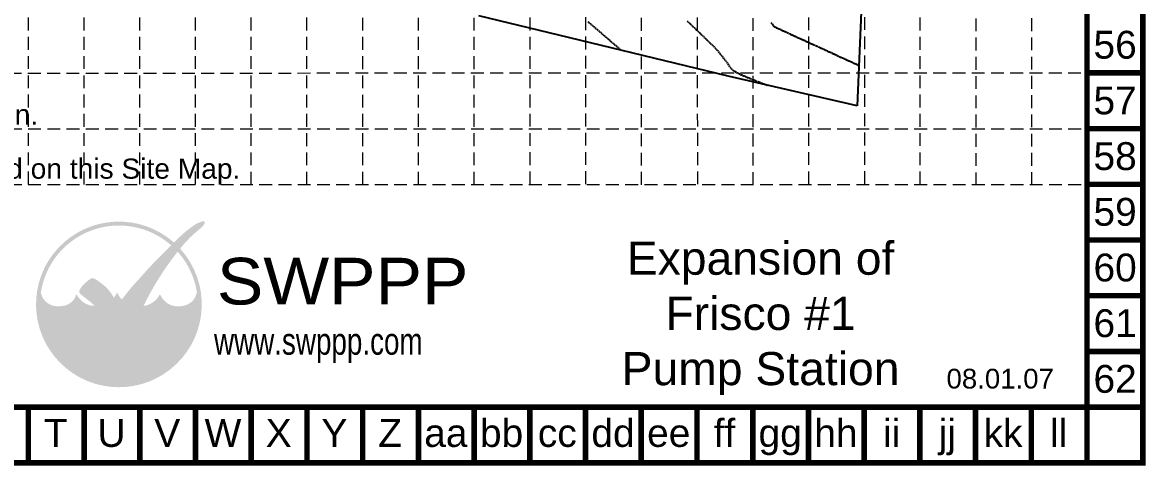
# Model space of a CAD drawing. Header units: inches. Extents: x 2507435 to 2508087, y 7097652 to 7098695.
# Drawn here: x 2507759.4 to 2508087.4, y 7097652.3 to 7097781.8 of the extents above; entities that cross this region are included whole.
import ezdxf
from ezdxf.enums import TextEntityAlignment as Align

# ---------------------------------------------------------------- set-up
doc = ezdxf.new("R2010")
doc.units = ezdxf.units.IN
doc.header["$MEASUREMENT"] = 0
doc.linetypes.add('DASHED7', pattern=[0.5317999999999998, 0.4379999999999999, -0.0938])
doc.linetypes.add('HIDDEN', pattern=[0.375, 0.25, -0.125])
for name, color, linetype in [('BASE', 7, 'Continuous'), ('CONT-MJR', 7, 'DASHED7'), ('CONT-MNR', 8, 'HIDDEN'), ('E-FENCE', 7, 'FENCE_LINE'), ('GRID', 254, 'HIDDEN'), ('LOGO', 7, 'Continuous')]:
    doc.layers.add(name, color=color, linetype=linetype)
doc.styles.add("L200'", font='ARIAL.TTF', dxfattribs={"height": 0.001968503937008})
doc.styles.add('LOGO1', font='ROCKEB.TTF', dxfattribs={"height": 25})
doc.styles.get("Standard").update_dxf_attribs({"font": 'ARIAL.TTF'})
doc.linetypes.add('FENCE_LINE', pattern='A,0.75,-0.2,["x",Standard,S=0.1,R=0,X=-0.1,Y=-0.05],-0.075', length=1.025)

# ---------------------------------------------------------------- blocks, each defined once
blk = doc.blocks.new('new logo')
at = {"layer": 'LOGO'}
h = blk.add_hatch(color=170, dxfattribs=at)
h.paths.add_polyline_path([(67.43436669341696, 44.06495050375229), (66.81727031464757, 44.70167314117548), (66.34759300670575, 45.24871552113716), (65.95874712728695, 45.76277899560289), (65.54078662706208, 46.40050941648764), (65.08612476668773, 47.19492139836989), (64.70113373003574, 47.94422620974046), (64.44141546083708, 48.47074545438991), (64.18003349695849, 49.01998634387367), (63.92098936547465, 49.58261258440202), (63.6682845934565, 50.14928788218049), (63.30552985964837, 50.98953756014684), (62.89859761464729, 52.00243083117616), (62.60400666336646, 52.78175668539184), (62.42417668476132, 53.26591190984448), (62.24678750192613, 53.74665256926652), (62.06786332863993, 54.22911497861305), (61.88342837862567, 54.71843545258378), (61.68950686567321, 55.2197503059967), (61.4827813413195, 55.73694226147975), (61.26256770815707, 56.26887967291231), (61.02884020654878, 56.81317730207501), (60.78157307685962, 57.36744991067597), (60.52074055945874, 57.92931226046053), (60.24631689470964, 58.49637911316206), (59.95827632297982, 59.06626523051099), (59.65659308463501, 59.63658537425088), (59.3416321735842, 60.20484373026582), (59.01532159789453, 60.76810218123236), (58.6799801192025, 61.32331203391432), (58.3379264991172, 61.86742459515189), (57.9914794992541, 62.39739117173454), (57.64295788122798, 62.91016307050261), (57.29468040666574, 63.40269159823174), (56.94896583717944, 63.87192806175513), (56.60723359717987, 64.31598082444403), (56.26730576222268, 64.73758647593519), (55.92610507067366, 65.14063866240346), (55.58055426086842, 65.52903103006852), (55.22757607117396, 65.90665722511926), (54.9126051837896, 66.22792855343505), (53.98474923276208, 66.22392463968349), (52.91935473147748, 66.33375111955394), (52.04874471761245, 66.4993716715878), (51.45011962709592, 66.64023227897499), (50.85193002856155, 66.81070941426977), (50.26481018131447, 67.01079234973318), (49.40992799193167, 67.35157784155643), (48.3329395550372, 67.91026301180835), (47.34101233286085, 68.55542070056424), (46.46296196937502, 69.26102107178544), (45.68643649099863, 70.02079119136823), (45.01202490568178, 70.79153725351765), (44.44008028801755, 71.52497525594475), (43.97886091477088, 72.15986743717161), (43.60347455952439, 72.68781708521738), (43.41620928306976, 72.94944009090233), (43.24774262082501, 73.17938984119965), (43.09743982611418, 73.37507449544043), (42.9646661522558, 73.53390221296259), (42.84878685255018, 73.65328115311956), (42.74916718031105, 73.73061947525261), (42.66479761842852, 73.76431490947962), (42.59316956812121, 73.7567234689944), (42.53139966018414, 73.71119073776094), (42.47660452541622, 73.6310622997409), (42.42590079461446, 73.5196837389), (42.37640509857643, 73.38040063919942), (42.32523406810016, 73.21655858460429), (42.18740513615103, 72.75888563756033), (41.9561405499642, 72.09962313388846), (41.66608672612888, 71.46126635301924), (41.36256217905955, 70.91088931154997), (40.98234426668064, 70.34156167859325), (40.52959921450034, 69.77016933868441), (40.00710580747565, 69.20913366960873), (39.42073781525401, 68.67318155444761), (38.76733691974717, 68.16520233464908), (38.06020221094273, 67.69536139802466), (37.31141319165186, 67.27180832507686), (36.53086855624228, 66.9013660366739), (35.7266652119053, 66.59112174628109), (34.8775898898285, 66.33766254426297), (33.96471368767628, 66.13898742422887), (32.9696955435727, 65.99329355418975), (31.88552928309441, 65.89972003686813), (30.76230547830553, 65.86273758586069), (29.64758253108041, 65.886090426044), (28.59288020978843, 65.97300087012624), (27.62092577485564, 66.12788351642136), (26.70698802858133, 66.3583279528583), (25.82758973239296, 66.67162418715145), (24.95177438938353, 67.07839124410654), (24.07515788133036, 67.58058168412566), (23.20857836784927, 68.17938713089006), (22.36391152967511, 68.8763094930971), (21.7616092695706, 69.46828349712935), (21.36769293559285, 69.89325159939867), (20.98402724501648, 70.35748361600162), (20.60977056628674, 70.87530425656485), (20.24408126783506, 71.46103823074264), (19.88611771809662, 72.12901024816485), (19.53503828550737, 72.8935450184745), (19.19000133850624, 73.76896725131971), (18.85016524552902, 74.76960165632786, -0.5957293136125847), (106.2760018091266, 106.7690969764611), (106.9679614989142, 107.4753717020492), (107.5327926264651, 108.0469837077307), (108.124928434447, 108.6401773555095, 37.93689005444305), (112.2907738164504, 104.5271438098485), (112.0546076328307, 104.2433409431268), (111.5731487816534, 103.6578336487268), (111.0873445282813, 103.0594449152591), (110.6126561216261, 102.4669366033749, -0.1464490997537612), (123.5658980036522, 75.0115671436976), (123.3349923606713, 74.47376829140873), (123.1291051774695, 73.97188437763369), (122.9433322335571, 73.50344305051613), (122.7727693084335, 73.06597195819793), (122.5123845942693, 72.40147500678552), (122.2195395709546, 71.71963953517505), (121.8957323383262, 71.10101739245839), (121.5237119631842, 70.52655194987696), (121.1120833209235, 70.00057737901193), (120.6583746577888, 69.507074021287), (120.15464929184, 69.02581192192497), (119.6161603830326, 68.56842091936846), (119.0420197112352, 68.13515120280962), (118.4369654662469, 67.73157477249347), (117.8062374313091, 67.3634495545318), (117.1494093773818, 67.03227123339276), (116.4671469577158, 66.73978949165434), (115.7601364393429, 66.48761029899576), (115.0306805711897, 66.27747441220784), (114.2757117860822, 66.10669382007117), (113.5036154913782, 65.97449770333924), (112.7173679294679, 65.87885508456277), (111.9171135744071, 65.81808749420216), (111.1145759637656, 65.796209711335), (110.2926843491149, 65.81749151192955), (109.4438866150237, 65.88697564290717), (108.5592379990756, 66.01003968852433), (107.6559564733101, 66.18992765825325), (106.7546399369435, 66.42984721920612), (105.8779007880649, 66.73241414725732), (105.0505526879971, 67.09819889583792), (104.2599800678055, 67.53461090203153), (103.5049819851237, 68.03966156371558), (102.7780132208396, 68.61410760003942), (102.0708276406548, 69.25921263170815), (101.3959926163454, 69.95666617422135), (100.7782775780731, 70.67606369508471), (100.2440906352645, 71.38384965795733), (99.83080780760123, 72.0234222075533), (99.54859959119621, 72.51562396157593), (99.39520320410048, 72.78967265948302), (99.25793088232251, 73.03217780000861), (99.13411420205595, 73.2378632136269), (99.02108473956305, 73.401452730616), (98.91617407108893, 73.51767018131213), (98.8169408747766, 73.58297920914278), (98.72185223633616, 73.60080270994654), (98.62960234337062, 73.57630339266143), (98.53888538348376, 73.51464396622744), (98.44839554427756, 73.42098713958094), (98.35682701335786, 73.30049562166616), (98.26287397832606, 73.15833212141877), (98.1652306267796, 72.9996593477745), (98.06261952859307, 72.82891193461546), (97.79983968486118, 72.39079616507328), (97.42327894307508, 71.80553211346407), (96.9312777515288, 71.14344193540917), (96.40926811780294, 70.54934242615306), (95.93412035989692, 70.06345094723775), (95.40824280853374, 69.58066275045306), (94.83537818133371, 69.11040134850691), (94.20692182474816, 68.64871508821346), (93.51950436091823, 68.19455109088469), (92.75406026929855, 67.73695848420076), (91.90117558088293, 67.27553909696726), (90.95032292370638, 66.85397279983155), (90.07647782476276, 66.57111373836656), (89.39382962908115, 66.38902740274668), (88.62141737041605, 66.22333800502994), (87.78423330278727, 66.08293933246938), (87.59057393187456, 65.60777853226546), (87.3753746857553, 65.06713114382197), (87.13245380379539, 64.44801874827276), (86.86338529637125, 63.75526875819214), (86.57184078500437, 62.998549351198), (86.2614918912019, 62.18752870482037), (85.93601023648502, 61.33187499675265), (85.59906744238714, 60.44125640467875), (85.25433513039641, 59.52534110599261), (84.90548492201673, 58.59379727841343), (84.55606134417532, 57.65609807038112), (84.2091005451449, 56.72093651322773), (83.8675115786195, 55.79681060898379), (83.53420349828001, 54.89221835999744), (83.21208535781577, 54.01565776830104), (82.90406621090123, 53.17562683606582), (82.61305511121752, 52.38062356543943), (82.34196111244462, 51.63914595857064), (82.09252175293122, 50.95739864046536), (81.86178850970825, 50.33241272759741), (81.64564134445098, 49.7589259592617), (81.32963430755916, 48.94886293952462), (80.9412426263749, 48.06105599693488), (80.54037206296083, 47.28885896313069), (80.09592498895096, 46.5810959206682), (79.62133804389664, 45.93962171778718), (79.12756072025407, 45.35785767002606), (78.60977001874537, 44.81173218146557), (78.0957882302973, 44.31956637071904), (77.57382638054932, 43.87398496828868), (77.0357597050702, 43.47334619232417), (76.48194786247095, 43.12228223224973), (75.90124655604237, 42.81417741467305), (75.3106815282133, 42.55154280236312), (74.58366328760222, 42.28216008004922), (73.73908163168099, 42.05437331524517), (72.97053126229346, 41.93723094778763), (72.24918366707865, 41.93159571371704), (71.55494511044384, 42.03646270485237), (70.87218960120978, 42.22203190639307), (70.06471900157179, 42.49513914490707), (69.36462657246483, 42.76622440454949), (68.67384260157215, 43.10731365066789), (68.0442108860004, 43.53242614326422)])
h.paths.add_polyline_path([(71.75783472236084, 72.04206697911447), (70.70049310291822, 73.89511549806943), (70.06608235929053, 75.22801285548928), (69.69194860993228, 74.28523172807402), (68.66713680480507, 72.59473187652603), (67.850266856793, 71.67209925217195), (67.9474074481147, 71.51096224118541), (68.11238292841989, 71.23827576818113), (68.26649697462508, 70.98747899707817), (68.41109201880249, 70.75924264153785), (68.54751049296983, 70.55423741532064), (68.67704397847876, 70.37266656501609), (68.80078065388147, 70.21286346861639), (68.91975784705497, 70.0726940369892), (69.03501288585986, 69.9500241809921), (69.14758309817643, 69.84271981147543), (69.25850581186532, 69.74864683931028), (69.36881835478712, 69.66567117535025), (69.47955805482488, 69.59165873044944), (69.59156901126656, 69.52478028442061), (69.70492240915104, 69.46442609284867), (69.81949620490661, 69.41029128028048), (69.93516835500478, 69.3620709712504), (70.05181681589484, 69.31946029029396), (70.16931954403539, 69.28215436195741), (70.28755449587226, 69.24984831077748), (70.40639962786437, 69.22223726128878), (70.52567187938283, 69.19908747527042), (70.64494412151444, 69.1804497634353), (70.7637282082433, 69.1664460737374), (70.88153599358074, 69.15719835412455), (70.99787933152011, 69.1528285525495), (71.11227007604515, 69.1534586169627), (71.22422008117414, 69.15921049531464), (71.33324120090253, 69.17020613555701), (71.43903851308852, 69.1865471609807), (71.54208999110216, 69.20825389624633), (71.64306683217809, 69.23532634135617), (71.74264023352437, 69.26776449630322), (71.84148139238494, 69.30556836109159), (71.94026150598057, 69.3487379357217), (72.03965177154956, 69.39727322018929), (72.14032338632887, 69.45117421450433), (72.24280517434593, 69.51049173123334), (72.34705646696818, 69.57547983326789), (72.45289422233806, 69.64644339605266), (72.56013539865181, 69.72368729507588), (72.66859695405896, 69.80751640578043), (72.77809584672511, 69.89823560363229), (72.8884490348193, 69.99614976408779), (72.99947347651346, 70.10156376261341), (73.11119969287023, 70.21491458401296), (73.22451245653164, 70.33716765050342), (73.2995113275544, 70.42267640194606), (72.52237915315533, 71.08303327204095)], flags=17)
blk.add_hatch(color=240, dxfattribs=at).paths.add_polyline_path([(117.7275464865586, 117.3027082276994), (118.856122858432, 118.1622653920398), (119.8175370652333, 118.8788077423613), (120.630613527794, 119.4688287864882), (121.3141766669458, 119.9488220322447), (121.887050903521, 120.3352809874572), (122.3680606583507, 120.6446991599494), (122.7760303522674, 120.893570057547), (123.1297844061022, 121.0983871880733), (123.4457268136922, 121.2734591501921), (123.7305798608924, 121.4243549059119), (123.9886454065629, 121.5544585080798), (124.2242253095635, 121.6671540095417), (124.4416214287543, 121.7658254631443), (124.645135622995, 121.8538569217338), (124.8390697511454, 121.9346324381575), (125.0277256720659, 122.0115360652617), (125.2145255528055, 122.0872760623933), (125.3993727931717, 122.1618575149053), (125.5812911011602, 122.234609714651), (125.7593041847688, 122.3048619534844), (125.9324357519937, 122.3719435232587), (126.0997095108316, 122.4351837158276), (126.2601491692787, 122.4939118230444), (126.4127784353319, 122.5474571367632), (126.5569261086302, 122.5953115451744), (126.6931413553826, 122.6376173218184), (126.8222784334409, 122.6746793365725), (126.9451916006569, 122.7068024593136), (127.0627351148819, 122.7342915599192), (127.175763233967, 122.7574515082672), (127.2851302157646, 122.7765871742343), (127.3916903181256, 122.7920034276974), (127.4960944023863, 122.8039746515471), (127.5981797438179, 122.8126532807217), (127.6975802211762, 122.8181612631721), (127.7939297132164, 122.820620546849), (127.8868620986945, 122.820153079704), (127.9760112563667, 122.8168808096874), (128.061011064988, 122.81092568475), (128.1414954033139, 122.8024096528434), (128.2171693413858, 122.7914241749303), (128.2880227143891, 122.777938764023), (128.354116548793, 122.7618924461462), (128.4155118710688, 122.7432242473247), (128.4722697076865, 122.7218731935825), (128.5244510851164, 122.697778310944), (128.5721170298294, 122.6708786254345), (128.6153285682951, 122.6411131630782), (128.6541670660097, 122.6083904619811), (128.6887952445701, 122.5724971085757), (128.7193961645978, 122.5331892013773), (128.7461528867161, 122.4902228388999), (128.7692484715464, 122.4433541196574), (128.7888659797108, 122.3923391421651), (128.805188471832, 122.3369340049375), (128.8183990085321, 122.2768948064879), (128.8285992911996, 122.2121300830623), (128.8355655842944, 122.1431581218276), (128.8389927930423, 122.0706496476807), (128.8385758226686, 121.9952753855199), (128.8340095784005, 121.9177060602423), (128.8249889654632, 121.8386123967453), (128.8112088890823, 121.7586651199266), (128.7923642544849, 121.6785349546833), (128.7681601348433, 121.5985775899846), (128.7383422751181, 121.5178885710824), (128.7026665882169, 121.4352484073006), (128.6608889870466, 121.3494376079612), (128.6127653845153, 121.259236682389), (128.5580516935308, 121.1634261399059), (128.4965038269989, 121.0607864898364), (128.427877697829, 120.9500982415031), (128.3518885424427, 120.830456938297), (128.2680888913232, 120.702218259881), (128.1759905984682, 120.5660529199849), (128.0751055178774, 120.4226316323384), (127.9649455035485, 120.2726251106725), (127.8450224094795, 120.1167040687168), (127.7148480896686, 119.9555392202012), (127.5739343981146, 119.7898012788562), (127.4208880677433, 119.6191548878166), (127.2506953471919, 119.439240407837), (127.0574373640243, 119.2446921290758), (126.8351952458058, 119.0301443416919), (126.5780501201003, 118.7902313358452), (126.2800831144727, 118.519587401694), (125.9353753564876, 118.212846829398), (125.5380079737093, 117.8646439091154), (125.0847538047787, 117.4716996396829), (124.5831525326367, 117.0390818546446), (124.0434355513021, 116.573945096223), (123.4758342547917, 116.0834439066393), (122.8905800371231, 115.5747328281157), (122.297904292315, 115.0549664028733), (121.7080384143838, 114.5312991731342), (121.1312137973477, 114.0108856811202), (120.5753530254802, 113.4991629051244), (120.0391434440805, 112.9946975677256), (119.5189635887019, 112.4943388275747), (119.0111919948999, 111.9949358433221), (118.512207198229, 111.4933377736176), (118.0183877342437, 110.9863937771123), (117.5261121384985, 110.4709530124555), (117.0317589465482, 109.943864638299), (116.5325917186848, 109.4028925532109), (116.0294141141492, 108.8494596154325), (115.5239148169219, 108.2859034231245), (115.0177825109816, 107.7145615744462), (114.512705880307, 107.1377716675582), (114.0103736088782, 106.55787130062), (113.5124743806737, 105.9771980717919), (113.0206968796724, 105.398089579233), (112.535773019558, 104.8215613895478), (112.0546076328235, 104.2433409431114), (111.5731487816682, 103.6578336487437), (111.087344528289, 103.0594449152644), (110.5931429348845, 102.4425801514926), (110.0864920636517, 101.8016447662478), (109.5633399767888, 101.1310441683494), (109.0196347364944, 100.4251837666165), (108.4528520536541, 99.68055490148154), (107.8665782339146, 98.90199263982694), (107.2659272316107, 98.09641798014735), (106.6560130010771, 97.27075192093707), (106.041949496648, 96.43191546069195), (105.4288506726588, 95.58682959790625), (104.8218304834441, 94.74241533107462), (104.2260028833388, 93.90559365869251), (103.6450933100737, 93.08135395497999), (103.0772731349623, 92.2669590970622), (102.5193252127148, 91.4577403377894), (101.9680323980407, 90.64902893001238), (101.4201775456498, 89.83615612658176), (100.8725435102519, 89.01445318034769), (100.3219131465568, 88.1792513441606), (99.76506930927373, 87.32588187087154), (99.20011762252645, 86.45164430202357), (98.63045478808955, 85.56171133392846), (98.06080027715238, 84.66322395159091), (97.49587356090352, 83.76332314001539), (96.9403941105311, 82.86914988420631), (96.39908139722446, 81.98784516916822), (95.87665489217237, 81.12654997990532), (95.37783406656231, 80.29240530142249), (94.9057816356984, 79.49028695228677), (94.4574332913395, 78.71601008531499), (94.02816796935967, 77.96312468688703), (93.61336460563268, 77.22518074338282), (93.20840213603184, 76.49572824118198), (92.80865949643062, 75.76831716666429), (92.40951562270382, 75.03649750620951), (92.00634945072402, 74.2938192461974), (91.59635460365935, 73.53676183657637), (91.18398345385448, 72.77352258156918), (90.77550306094767, 72.01522824896841), (90.3771804845778, 71.27300560656496), (89.99528278438304, 70.55798142215119), (89.63607702000206, 69.88128246351818), (89.30583025107393, 69.25403549845802), (89.01080953723573, 68.68736729476308), (88.75475175398564, 68.18732075681453), (88.53127304025173, 67.73960333535908), (88.33145935082166, 67.32483861773281), (88.14639664048096, 66.92365019127243), (87.96717086401762, 66.5166616433145), (87.78486797621825, 66.08449656119501), (87.59057393187051, 65.6077785322511), (87.37537468576011, 65.06713114381894), (87.13245380379628, 64.44801874828043), (86.86338529637261, 63.75526875819987), (86.57184078500377, 62.99854935118558), (86.26149189120565, 62.18752870484765), (85.93601023649326, 61.33187499679474), (85.59906744238144, 60.44125640463685), (85.25433513038591, 59.52534110598192), (84.90548492202183, 58.59379727843982), (84.55606134416526, 57.65609807037642), (84.20910054513502, 56.72093651318284), (83.86751157861364, 55.79681060900746), (83.53420349828001, 54.89221835999744), (83.21208535781577, 54.01565776830104), (82.90406621090123, 53.17562683606582), (82.61305511121752, 52.38062356543943), (82.34196111244462, 51.63914595857064), (82.09252175293197, 50.95739864046838), (81.8617885097039, 50.33241272759137), (81.64564134445249, 49.75892595926027), (81.4399602188698, 49.23167607479544), (81.24062509464824, 48.74540081351763), (81.04351593348017, 48.29483791474697), (80.8445126970584, 47.87472511780437), (80.63949534707427, 47.47980016200992), (80.42522130584528, 47.10548628511476), (80.20195783818424, 46.74994871858988), (79.97084966952849, 46.4120381923376), (79.73304152531583, 46.09060543625885), (79.48967813098315, 45.78450118025556), (79.24190421196806, 45.49257615422941), (78.99086449370807, 45.21368108808169), (78.73770370164038, 44.94666671171449), (78.48326390585913, 44.69059562563495), (78.22717655508339, 44.44537791277162), (77.96877044269002, 44.21113552665973), (77.70737436205489, 43.98799042083338), (77.44231710655389, 43.77606454882772), (77.17292746956284, 43.57547986417708), (76.89853424445882, 43.38635832041636), (76.61846622461766, 43.20882187107959), (76.33244882693435, 43.04296198178361), (76.04179396238203, 42.88874816647122), (75.7482101654521, 42.74611945116668), (75.45340597063831, 42.61501486189507), (75.15908991243117, 42.49537342468051), (74.86697052532335, 42.38713416554729), (74.57875634380659, 42.29023611052064), (74.29615590237415, 42.20461828562453), (74.02049128307635, 42.13027052852988), (73.75153875820025, 42.06738592349241), (73.48868814759331, 42.01620836641374), (73.23132927110103, 41.97698175319603), (72.97885194857076, 41.94994997974109), (72.73064599984875, 41.93535694195066), (72.48610124478127, 41.93344653572655), (72.24460750321475, 41.94446265697114), (72.00556476137741, 41.96839514149325), (71.76841367102057, 42.00421758473334), (71.53260505027869, 42.05064952203928), (71.29758971728518, 42.10641048875873), (71.06281849017242, 42.17022002023985), (70.82774218707533, 42.24079765183014), (70.59181162612629, 42.31686291887772), (70.35447762545914, 42.39713535673006), (70.11544525041805, 42.48074099855803), (69.87543655519015, 42.56843186882366), (69.63542784117315, 42.66136648981212), (69.39639540976523, 42.76070338380796), (69.15931556236413, 42.86760107309656), (68.92516460036782, 42.98321807996254), (68.69491882517374, 43.1087129266907), (68.46955453818066, 43.24524413556669), (68.24980396621831, 43.39361454176743), (68.03542303785268, 43.55320423204168), (67.82592360708252, 43.72303760603156), (67.62081752790536, 43.90213906337768), (67.41961665431924, 44.08953300372211), (67.2218328403232, 44.28424382670613), (67.02697793991493, 44.48529593197097), (66.83456380709288, 44.69171371915869), (66.64385821815819, 44.90364961390109), (66.45315263861721, 45.12576814579546), (66.26049445628064, 45.36386187042881), (66.06393105895842, 45.62372334338948), (65.86150983446021, 45.91114512026489), (65.65127817059505, 46.23191975664297), (65.43128345517377, 46.59183980811157), (65.1995730760057, 46.9966978302576), (64.95518677744631, 47.44976490377105), (64.70113373003153, 47.94422620974627), (64.44141546084322, 48.47074545437947), (64.18003349696315, 49.01998634386626), (63.9209893654736, 49.58261258440345), (63.668284593455, 50.1492878821863), (63.4259207079901, 50.71067594341134), (63.19789923615991, 51.25744047427476), (62.98689215282732, 51.78265728240654), (62.79025322397462, 52.28905058117356), (62.60400666336525, 52.78175668537725), (62.42417668476207, 53.26591190981914), (62.24678750192883, 53.74665256929983), (62.06786332862823, 54.22911497862105), (61.88342837862447, 54.71843545258407), (61.68950686568012, 55.21975030598952), (61.48278134132551, 55.73694226146134), (61.26256770815977, 56.26887967291119), (61.02884020654923, 56.8131773020725), (60.78157307685932, 57.36744991068013), (60.52074055945679, 57.9293122604677), (60.24631689470753, 58.49637911316869), (59.95827632297757, 59.06626523051729), (59.65659308463306, 59.63658537424784), (59.34163217358255, 60.20484373027323), (59.01532159790098, 60.76810218122413), (58.67998011920746, 61.32331203391162), (58.33792649911885, 61.86742459514583), (57.9914794992541, 62.39739117173733), (57.64295788123098, 62.91016307049655), (57.29468040666679, 63.40269159823341), (56.94896583718019, 63.87192806175896), (56.60723359717792, 64.31598082444762), (56.26730576222359, 64.7375864759319), (55.9261050706693, 65.14063866240818), (55.58055426086842, 65.5290310300735), (55.2275760711729, 65.90665722512429), (54.86409323993595, 66.27741089375722), (54.48702850550954, 66.64518568216901), (54.09330460624609, 67.01387523655647), (53.68082356150884, 67.38654423530383), (53.25140451470222, 67.76294148554769), (52.80784589023951, 68.14198682661163), (52.35294611253534, 68.5226000978208), (51.88950360600402, 68.90370113849923), (51.42031679505885, 69.28420978797018), (50.94818410411504, 69.6630458855588), (50.47590395758662, 70.0391292705882), (50.00648537882899, 70.4110705693207), (49.54377978696898, 70.77624355576317), (49.09184920007285, 71.13171279086045), (48.6547556362082, 71.47454283555705), (48.23656111344187, 71.80179825079736), (47.84132764984209, 72.11054359752555), (47.47311726347537, 72.39784343668713), (47.13599197240981, 72.66076232922555), (46.83286897533033, 72.89737235565048), (46.56208619339385, 73.10977567472995), (46.32083672837526, 73.30108196479597), (46.10631368204923, 73.47440090418132), (45.91571015619051, 73.63284217121839), (45.74621925257425, 73.77951544423946), (45.59503407297487, 73.91753040157654), (45.45934771916782, 74.04999672156322), (45.33674992270935, 74.17965823774782), (45.2264169342859, 74.30779540454532), (45.12792163436678, 74.43532283158842), (45.04083690342055, 74.56315512850861), (44.96473562191534, 74.6922069049383), (44.8991906703203, 74.82339277050946), (44.84377492910445, 74.95762733485364), (44.79806127873545, 75.09582520760294), (44.76165310508944, 75.23859612851243), (44.73427581566628, 75.38533035782692), (44.71568532337493, 75.53511328591483), (44.70563754112163, 75.68703030314389), (44.70388838181411, 75.84016679988252), (44.71019375835998, 75.99360816649838), (44.72430958366668, 76.14643979335969), (44.74599177064181, 76.29774707083408), (44.77524031145622, 76.4471031820242), (44.81303151533679, 76.59603248097002), (44.86058577077377, 76.74654711444543), (44.91912346625757, 76.90065922922423), (44.98986499027896, 77.06038097208065), (45.07403073132802, 77.22772448978878), (45.1728410778952, 77.40470192912275), (45.28751641847076, 77.59332543685647), (45.41903518230023, 77.79517587032498), (45.56740796164717, 78.0101089291054), (45.73240338952992, 78.23754902333758), (45.91379009896669, 78.47692056315873), (46.11133672297642, 78.72764795870825), (46.32481189457702, 78.9891556201244), (46.55398424678684, 79.260867957546), (46.79862241262545, 79.54220938111129), (47.05824459205352, 79.83232300359069), (47.3313672528085, 80.12922674828161), (47.61625642957048, 80.43065724111409), (47.91117815702013, 80.73435110801711), (48.21439846983814, 81.03804497492004), (48.52418340270444, 81.33947546775227), (48.8387989902991, 81.63637921244344), (49.15651126730328, 81.92649283492261), (49.47535872026781, 82.20767166028935), (49.79246964322187, 82.47824581032097), (50.10474478206734, 82.73666410596525), (50.40908488270492, 82.98137536816907), (50.70239069103423, 83.21082841788035), (50.98156295295778, 83.42347207604658), (51.24350241437489, 83.61775516361473), (51.48510982118717, 83.79212650153255), (51.70427027488391, 83.94557798766928), (51.90280629931225, 84.07927382758365), (52.08352477390927, 84.19492130375548), (52.24923257811026, 84.29422769866574), (52.40273659135158, 84.37890029479485), (52.54684369307001, 84.45064637462266), (52.68436076270159, 84.51117322063041), (52.81809467968193, 84.56218811529743), (52.95038450864351, 84.60509346936658), (53.08169805499585, 84.64007220662563), (53.2120353093442, 84.66700237912278), (53.34139626229558, 84.68576203890751), (53.46978090445403, 84.69622923802928), (53.59718922642596, 84.69828202853662), (53.72362121881661, 84.69179846247872), (53.84907687223136, 84.6766565919045), (53.9736782176905, 84.65286657821318), (54.09803544787397, 84.62096702020125), (54.22288079587558, 84.58162862601492), (54.34894649478987, 84.53552210380064), (54.47696477771051, 84.48331816170526), (54.60766787773295, 84.42568750787507), (54.74178802795025, 84.3633008504564), (54.88005746145695, 84.29682889759565), (55.023554187304, 84.22639359259034), (55.17473931836494, 84.14992181934488), (55.33641974347116, 84.06479169691335), (55.51140235145363, 83.96838134435103), (55.70249403114318, 83.85806888071312), (55.91250167136956, 83.73123242505457), (56.14423216096419, 83.58525009642989), (56.40049238875743, 83.41750001389423), (56.68312791383457, 83.22622880619889), (56.9901389762968, 83.01315714087693), (57.31856448650024, 82.78087419515799), (57.66544335480027, 82.53196914627173), (58.02781449155314, 82.26903117144721), (58.40271680711409, 81.99464944791387), (58.78718921183891, 81.71141315290157), (59.17827061608419, 81.42191146363916), (59.57317873043488, 81.1282316322839), (59.96984646639984, 80.83045321070304), (60.36638553571825, 80.52815382569213), (60.76090765012812, 80.22091110404486), (61.15152452136923, 79.90830267255652), (61.53634786117956, 79.58990615802202), (61.91348938129804, 79.26529918723648), (62.28106079346384, 78.93405938699453), (62.63768656266215, 78.59578867782801), (62.98404216687008, 78.25018615521458), (63.32131583730984, 77.89697520837038), (63.65069580520515, 77.53587922651002), (63.97337030177866, 77.1666215988484), (64.29052755825393, 76.78892571460105), (64.60335580585436, 76.40251496298316), (64.91304327580204, 76.00711273321025), (65.22025472228717, 75.6030677709222), (65.52356099136455, 75.19323024746238), (65.82100945205454, 74.78107569060045), (66.11064747337849, 74.37007962810488), (66.39052242435665, 73.9637175877447), (66.65868167401088, 73.5654650972889), (66.91317259136085, 73.17879768450626), (67.15204254542789, 72.80719087716608), (67.37388808240246, 72.45365273403007), (67.57950245715139, 72.11932143783548), (67.77022810171223, 71.8048677023128), (67.94740744812056, 71.51096224119124), (68.11238292841477, 71.23827576820095), (68.26649697462943, 70.98747899707297), (68.41109201880295, 70.75924264153647), (68.54751049297073, 70.55423741532175), (68.67704397847606, 70.3726665650144), (68.8007806538806, 70.21286346861726), (68.91975784705332, 70.07269403699033), (69.0350128858621, 69.95002418099124), (69.14758309817569, 69.84271981147897), (69.25850581186185, 69.74864683931276), (69.36881835478923, 69.6656711753505), (69.47955805482562, 69.59165873045109), (69.59156901127, 69.52478028442036), (69.70492240914609, 69.46442609285066), (69.81949620490661, 69.41029128028023), (69.93516835500598, 69.36207097124847), (70.05181681589784, 69.31946029029453), (70.16931954403569, 69.28215436195691), (70.28755449587302, 69.24984831077501), (70.40639962786437, 69.22223726128796), (70.52567187938642, 69.19908747526955), (70.64494412151414, 69.1804497634353), (70.763728208246, 69.16644607373684), (70.88153599357999, 69.1571983541248), (70.99787933151426, 69.1528285525495), (71.11227007604741, 69.1534586169627), (71.2242200811776, 69.15921049531495), (71.33324120090313, 69.17020613555725), (71.43903851309392, 69.18654716098213), (71.54208999110831, 69.20825389624798), (71.64306683217418, 69.23532634135452), (71.74264023352272, 69.26776449630268), (71.84148139238224, 69.30556836109133), (71.94026150598253, 69.34873793572115), (72.03965177155254, 69.39727322019145), (72.1403233863227, 69.45117421450323), (72.2428051743446, 69.51049173123249), (72.34705646696187, 69.57547983326401), (72.45289422234197, 69.64644339605822), (72.56013539865076, 69.723687295077), (72.66859695405596, 69.80751640578043), (72.77809584672346, 69.89823560363033), (72.88844903482081, 69.99614976408692), (72.9994734765139, 70.101563762612), (73.11119969286753, 70.21491458401545), (73.2245124565336, 70.33716765050676), (73.340510103062, 70.46942049364407), (73.46029096800268, 70.61277064498572), (73.58495338690443, 70.76831563609), (73.71559569531809, 70.93715299851533), (73.85331622879232, 71.12038026382031), (73.99921332287721, 71.31909496356263), (74.15432429604716, 71.53413040874128), (74.31944239847087, 71.76526302811217), (74.49529986324391, 72.01200502987199), (74.68262892345997, 72.27386862221692), (74.8821618122136, 72.55036601334312), (75.09463076259829, 72.84100941144688), (75.32076800770935, 73.14531102472472), (75.56130578064, 73.46278306137194), (75.8168297639008, 73.79310603711544), (76.08733943766444, 74.1366336977958), (76.37268773151916, 74.49388809678462), (76.67272757505367, 74.86539128745292), (76.9873118978556, 75.25166532317053), (77.31629362951413, 75.65323225730936), (77.65952569961809, 76.07061414324019), (78.01686103775484, 76.50433303433374), (78.3883278069768, 76.95478206662466), (78.77465510419167, 77.42183870680478), (79.17674725977005, 77.9052515042296), (79.59550860408368, 78.40476900825485), (80.03184346750379, 78.92013976823554), (80.4866561804015, 79.45111233352799), (80.96085107314728, 79.99743525348771), (81.45533247611301, 80.55885707746981), (81.97000572906336, 81.1345235844602), (82.50078020933817, 81.72116947196602), (83.04256630367298, 82.31492666712464), (83.59027439880104, 82.91192709707354), (84.13881488145717, 83.5083026889503), (84.6830981383755, 84.10018536989173), (85.21803455629008, 84.68370706703575), (85.7385345219351, 85.2549997075194), (86.24098056664603, 85.81135581976184), (86.72764380016343, 86.35471033730818), (87.2022674768278, 86.88815879498537), (87.66859485097935, 87.41479672762065), (88.13036917696022, 87.93771967004105), (88.59133370911152, 88.4600231570733), (89.05523170177318, 88.98480272354396), (89.52580640928734, 89.51515390428142), (90.00639391561799, 90.05376264850375), (90.49870162322395, 90.60167656300021), (91.00402976418681, 91.15953366895377), (91.52367857058961, 91.7279719875458), (92.05894827451391, 92.30762953995827), (92.61113910804144, 92.89914434737332), (93.18155130325509, 93.50315443097233), (93.77148509223645, 94.12029781193749), (94.38116307849384, 94.75039245335878), (95.00649735123685, 95.3899760859565), (95.64232237110241, 96.03476638235867), (96.28347259872662, 96.6804810151935), (96.9247824947449, 97.32283765708956), (97.56108651979378, 97.95755398067536), (98.1872191345096, 98.58034765857806), (98.79801479952829, 99.18693636342675), (99.38963166085942, 99.77429788085522), (99.96352260600865, 100.3444504485207), (100.5224642078564, 100.9006724170863), (101.0692330392804, 101.4462421372151), (101.6066056731611, 101.9844379595706), (102.1373586823776, 102.5185382348155), (102.6642686398092, 103.0518213136129), (103.1901121183357, 103.5875655466266), (103.7173554118805, 104.1284466686313), (104.2472236985486, 104.6747299508536), (104.7806318774878, 105.226078048632), (105.3184948478471, 105.7821536173051), (105.8617275087754, 106.3426193122122), (106.4112447594215, 106.907137788691), (106.9679614989335, 107.4753717020811), (107.5327926264607, 108.0469837077203), (108.1061548148852, 108.6213701972194), (108.6864718320205, 109.1968625072762), (109.2716692194148, 109.7715257108588), (109.8596725186147, 110.343424880936), (110.4484072711681, 110.9106250904779), (111.0357990186222, 111.4711914124526), (111.6197733025242, 112.0231889198292), (112.1982556644214, 112.5646826855767), (112.7718046070602, 113.0957229415671), (113.3515104779775, 113.6243005552865), (113.9510965859099, 114.1603915531237), (114.5842862395931, 114.7139719614684), (115.2648027477636, 115.2950178067093), (116.0063694191575, 115.913505115235), (116.8227095625102, 116.5794099134354)])
at = {"layer": 'LOGO', "style": 'LOGO1'}
for s, height, width, p in [('SWPPP', 31.32402216971279, 1.115, (136.9594672268489, 67.04660064738962)), ('www.swppp.com', 18.11183565668773, 0.77, (135.0078717796482, 33.35154233193424))]:
    blk.add_text(s, height=height, dxfattribs=dict(at, width=width)).set_placement(p)

msp = doc.modelspace()

# ---------------------------------------------------------------- linework, layer by layer
at = {"layer": 'BASE', "const_width": 1.627109455971472}
for points in [[(2508086.586663205, 7097653.153363655), (2508086.586663205, 7098694.503415476), (2507435.742880816, 7098694.503415476), (2507435.742880816, 7097653.153363655)], [(2508070.315568645, 7097669.424458215), (2508070.315568645, 7098678.232320917), (2507452.013975376, 7098678.232320917), (2507452.013975376, 7097669.424458215)]]:
    msp.add_lwpolyline(points, close=True, dxfattribs=at)
for points in [[(2508086.586663205, 7097767.051025572), (2508070.315568645, 7097767.051025572)], [(2508086.586663205, 7097750.779931013), (2508070.315568645, 7097750.779931013)], [(2508086.586663205, 7097734.508836454), (2508070.315568645, 7097734.508836454)], [(2508086.586663205, 7097718.237741894), (2508070.315568645, 7097718.237741894)], [(2508086.586663205, 7097701.966647333), (2508070.315568645, 7097701.966647333)], [(2508086.586663205, 7097685.695552774), (2508070.315568645, 7097685.695552774)], [(2507761.164772011, 7097669.424458215), (2507761.164772011, 7097653.153363655)], [(2507777.435866571, 7097669.424458215), (2507777.435866571, 7097653.153363655)], [(2507793.706961131, 7097669.424458215), (2507793.706961131, 7097653.153363655)], [(2507809.97805569, 7097669.424458215), (2507809.97805569, 7097653.153363655)], [(2507826.249150249, 7097669.424458215), (2507826.249150249, 7097653.153363655)], [(2507842.520244809, 7097669.424458215), (2507842.520244809, 7097653.153363655)], [(2507858.791339369, 7097669.424458215), (2507858.791339369, 7097653.153363655)], [(2507875.062433929, 7097669.424458215), (2507875.062433929, 7097653.153363655)], [(2507891.333528488, 7097669.424458215), (2507891.333528488, 7097653.153363655)], [(2507907.604623048, 7097669.424458215), (2507907.604623048, 7097653.153363655)], [(2507923.875717608, 7097669.424458215), (2507923.875717608, 7097653.153363655)], [(2507940.146812167, 7097669.424458215), (2507940.146812167, 7097653.153363655)], [(2507956.417906727, 7097669.424458215), (2507956.417906727, 7097653.153363655)], [(2507972.689001287, 7097669.424458215), (2507972.689001287, 7097653.153363655)], [(2507988.960095847, 7097669.424458215), (2507988.960095847, 7097653.153363655)], [(2508005.231190407, 7097669.424458215), (2508005.231190407, 7097653.153363655)], [(2508021.502284966, 7097669.424458215), (2508021.502284966, 7097653.153363655)], [(2508037.773379526, 7097669.424458215), (2508037.773379526, 7097653.153363655)], [(2508054.044474085, 7097669.424458215), (2508054.044474085, 7097653.153363655)], [(2508070.315568645, 7097669.424458215), (2508070.315568645, 7097653.153363655)], [(2508086.586663205, 7097669.424458215), (2508070.315568645, 7097669.424458215)]]:
    msp.add_lwpolyline(points, dxfattribs=at)
at = {"layer": 'CONT-MJR', "color": 35, "elevation": 655}
for points in [[(2507977.982354386, 7097781.802383486), (2507978.622083159, 7097781.005113381)], [(2507977.982354386, 7097781.802383486), (2507978.622083159, 7097781.005113381)], [(2507978.622083159, 7097781.005113381), (2507978.848823086, 7097780.722124897)], [(2507978.622083159, 7097781.005113381), (2507978.848823086, 7097780.722124897)], [(2507978.877468053, 7097780.662345378), (2507978.908541774, 7097780.605682143)], [(2507978.881360988, 7097780.66056362), (2507978.908541774, 7097780.605682143)], [(2507991.272987195, 7097774.943885204), (2507993.593972999, 7097773.88206217)]]:
    msp.add_lwpolyline(points, dxfattribs=at)
at = {"layer": 'CONT-MJR', "color": 35, "extrusion": (0.9018124195084409, 0.4321277126271025, 0), "elevation": 5328874.221913718}
msp.add_lwpolyline([(5317099.642900748, 655), (5317099.576612552, 655)], dxfattribs=at)
at = {"layer": 'CONT-MJR', "color": 35, "extrusion": (0.8841046139423836, 0.4672890236307599, 0), "elevation": 5534030.69550137}
msp.add_lwpolyline([(5103229.697628789, 655), (5103229.627997574, 655)], dxfattribs=at)
at = {"layer": 'CONT-MJR', "color": 35, "extrusion": (0.4198128497353538, 0.9076106936330584, 0), "elevation": 7494903.351449526}
msp.add_lwpolyline([(703471.0260690656, 655), (703470.7188121877, 655)], dxfattribs=at)
at = {"layer": 'CONT-MJR', "color": 35, "extrusion": (-0.4171130688719648, -0.9088546021098268, 0), "elevation": -7496961.346534773}
msp.add_lwpolyline([(-681188.570337899, 655), (-681187.7088422352, 655)], dxfattribs=at)
at = {"layer": 'CONT-MJR', "color": 35, "extrusion": (-0.416573023881428, -0.9091022581504696, 0), "elevation": -7497364.732636621}
msp.add_lwpolyline([(-676733.4718564521, 655.0000000000009), (-676732.1342931883, 655.0000000000009)], dxfattribs=at)
at = {"layer": 'CONT-MJR', "color": 35, "extrusion": (-0.41634272502014, -0.9092077514643196, 0), "elevation": -7497535.91571204}
msp.add_lwpolyline([(-674832.9484963864, 655), (-674831.2130381474, 655)], dxfattribs=at)
at = {"layer": 'CONT-MJR', "color": 35, "extrusion": (-0.4162160170820121, -0.9092657626482955, 0), "elevation": -7497629.884941092}
msp.add_lwpolyline([(-673786.3770667999, 655.0000000000009), (-673784.3218863732, 655.0000000000009)], dxfattribs=at)
at = {"layer": 'CONT-MJR', "color": 35, "extrusion": (-0.416136708542258, -0.9093020619154099, 0), "elevation": -7497688.624481016}
msp.add_lwpolyline([(-673130.3694749936, 655), (-673128.072745211, 655)], dxfattribs=at)
at = {"layer": 'CONT-MJR', "color": 35, "extrusion": (-0.4160832810365981, -0.9093265107989645, 0), "elevation": -7497728.161730283}
msp.add_lwpolyline([(-672687.5387476501, 655), (-672685.0786413564, 655)], dxfattribs=at)
at = {"layer": 'CONT-MJR', "color": 35, "extrusion": (0.4160458283294718, 0.9093436472146511, 0), "elevation": 7497755.861194382}
msp.add_lwpolyline([(672376.269774145, 655.0000000000009), (672373.7244641986, 655.0000000000009)], dxfattribs=at)
at = {"layer": 'CONT-MJR', "color": 35, "extrusion": (-0.416001128213463, -0.9093640972268072, 0), "elevation": -7497788.903226383}
msp.add_lwpolyline([(-672002.6123080417, 655.0000000000009), (-672000.1311093685, 655.0000000000009)], dxfattribs=at)
at = {"layer": 'CONT-MJR', "color": 35, "extrusion": (-0.415990215666428, -0.9093690892425356, 0), "elevation": -7497796.96679741}
msp.add_lwpolyline([(-671910.15637457, 655.0000000000009), (-671907.8244908284, 655.0000000000009)], dxfattribs=at)
at = {"layer": 'CONT-MJR', "color": 35, "extrusion": (-0.415986905962257, -0.9093706032569716, 0), "elevation": -7497799.41219515}
msp.add_lwpolyline([(-671880.5358205, 655), (-671878.431424553, 655)], dxfattribs=at)
at = {"layer": 'CONT-MJR', "color": 35, "extrusion": (-0.4159936500086382, -0.9093675181973956, 0), "elevation": -7497794.429216289}
msp.add_lwpolyline([(-671934.0364504694, 655), (-671932.2377151824, 655)], dxfattribs=at)
at = {"layer": 'CONT-MJR', "color": 35, "extrusion": (-0.4160180829089181, -0.9093563408767701, 0), "elevation": -7497776.372913464}
msp.add_lwpolyline([(-672133.6895651827, 655.0000000000009), (-672132.2746634176, 655.0000000000009)], dxfattribs=at)
at = {"layer": 'CONT-MJR', "color": 35, "extrusion": (-0.4160875923422306, -0.9093245380494501, 0), "elevation": -7497724.973624215}
msp.add_lwpolyline([(-672705.3981909775, 655), (-672704.4452955965, 655)], dxfattribs=at)
at = {"layer": 'CONT-MNR', "color": 35}
for points, elevation in [([(2507924.584802066, 7097782.054863985), (2507926.769325292, 7097780.170016628)], 653), ([(2507926.769325292, 7097780.170016628), (2507928.771804617, 7097778.442257715)], 653), ([(2507930.539657335, 7097776.916935953), (2507932.020300742, 7097775.639400047)], 653), ([(2507932.020300742, 7097775.639400047), (2507933.161152133, 7097774.654998705)], 653), ([(2507958.892248849, 7097777.1138337), (2507960.104035365, 7097775.948461524)], 654), ([(2507960.104035365, 7097775.948461524), (2507960.954297538, 7097775.121185235)], 654), ([(2507960.954297538, 7097775.121185235), (2507961.393997767, 7097774.675316512)], 654), ([(2507961.393997767, 7097774.675316512), (2507961.929805309, 7097774.076551553)], 654), ([(2507963.48975536, 7097772.210628967), (2507963.895574478, 7097771.707340764)], 654), ([(2507964.372386889, 7097771.121692793), (2507964.829031192, 7097770.525064306)], 654), ([(2507964.829031192, 7097770.525064306), (2507965.18417289, 7097769.99847197)], 654), ([(2507965.484882677, 7097769.522553531), (2507965.778231241, 7097769.077946733)], 654), ([(2507966.53112747, 7097768.20521903), (2507967.084816515, 7097767.738373615)], 654), ([(2507967.66575023, 7097767.3665085), (2507968.481200437, 7097766.942322812)], 654), ([(2507968.481200437, 7097766.942322812), (2507969.476380603, 7097766.480888198)], 654), ([(2507971.786784692, 7097765.506558798), (2507972.992435551, 7097765.02380731)], 654), ([(2507972.992435551, 7097765.02380731), (2507974.158670244, 7097764.564093496)], 654), ([(2507974.158670244, 7097764.564093496), (2507975.23070224, 7097764.142489004)], 654)]:
    msp.add_lwpolyline(points, dxfattribs=dict(at, elevation=elevation))
at = {"layer": 'CONT-MNR', "color": 35, "extrusion": (-0.6921079340702627, -0.7217940202003567, 0), "elevation": -6858911.322244806}
msp.add_lwpolyline([(-3102205.483039589, 654), (-3102202.709209545, 654)], dxfattribs=at)
at = {"layer": 'CONT-MNR', "color": 35, "extrusion": (0.6532616131366313, 0.7571322637440083, 0), "elevation": 7012290.654640857}
msp.add_lwpolyline([(2737872.40657052, 653.0000000000009), (2737870.071638035, 653.0000000000009)], dxfattribs=at)
at = {"layer": 'CONT-MNR', "color": 35, "extrusion": (0.6915672449063962, 0.7223120833632626, 0), "elevation": 6861232.396343485}
msp.add_lwpolyline([(3097065.736921272, 654.0000000000009), (3097063.261921281, 654.0000000000009)], dxfattribs=at)
at = {"layer": 'CONT-MNR', "color": 35, "extrusion": (-0.6917558223426841, -0.722131485433918, 0), "elevation": -6860423.496400848}
msp.add_lwpolyline([(-3098854.674715643, 654), (-3098852.56391825, 654)], dxfattribs=at)
at = {"layer": 'CONT-MNR', "color": 35, "extrusion": (0.6533338554737009, 0.757069926289421, 0), "elevation": 7012029.376324662}
msp.add_lwpolyline([(2738535.707181582, 653.0000000000009), (2738534.718532261, 653.0000000000009)], dxfattribs=at)
at = {"layer": 'CONT-MNR', "color": 35, "extrusion": (0.7546761350376702, 0.656097501294285, 0), "elevation": 6549530.852383913}
msp.add_lwpolyline([(3711053.15197604, 654), (3711052.473495779, 654)], dxfattribs=at)
at = {"layer": 'CONT-MNR', "color": 35, "extrusion": (0.7647515057107247, 0.6443253328196706, 0), "elevation": 6491243.316749481}
msp.add_lwpolyline([(3812089.328717673, 654.0000000000009), (3812088.728366929, 654.0000000000009)], dxfattribs=at)
at = {"layer": 'CONT-MNR', "color": 35, "extrusion": (0.7732643407877483, 0.6340837951454754, 0), "elevation": 6439901.079457951}
msp.add_lwpolyline([(3898196.295337532, 654.0000000000009), (3898195.726290491, 654.0000000000009)], dxfattribs=at)
at = {"layer": 'CONT-MNR', "color": 35, "extrusion": (0.778057709448328, 0.6281928054093115, 0), "elevation": 6410109.765370351}
msp.add_lwpolyline([(3946992.35235853, 654), (3946991.767894422, 654)], dxfattribs=at)
at = {"layer": 'CONT-MNR', "color": 35, "extrusion": (0.7754827752815535, 0.6313687236802434, 0), "elevation": 6426193.865883512}
msp.add_lwpolyline([(3920749.738138517, 654), (3920748.982934159, 654)], dxfattribs=at)
at = {"layer": 'CONT-MNR', "color": 35, "extrusion": (0.8453848532611725, 0.5341577013173037, 0), "elevation": 5911524.286068836}
msp.add_lwpolyline([(4660698.330878161, 654), (4660697.767917473, 654)], dxfattribs=at)
at = {"layer": 'CONT-MNR', "color": 35, "extrusion": (0.792407409218995, 0.6099922112739148, 0), "elevation": 6316914.519706463}
msp.add_lwpolyline([(4094485.215427888, 654), (4094484.669424138, 654)], dxfattribs=at)
at = {"layer": 'CONT-MNR', "color": 35, "extrusion": (0.7235434851495559, 0.6902788024397349, 0), "elevation": 6714061.781263833}
msp.add_lwpolyline([(3404348.418537675, 654.0000000000009), (3404347.810322281, 654.0000000000009)], dxfattribs=at)
at = {"layer": 'CONT-MNR', "color": 35, "extrusion": (0.5391231577861716, 0.8422269413517159, 0), "elevation": 7330034.347105356}
msp.add_lwpolyline([(1714293.509489004, 654), (1714292.819729883, 654)], dxfattribs=at)
at = {"layer": 'CONT-MNR', "color": 35, "extrusion": (-0.396382237569759, -0.918085574300779, 0), "elevation": -7510471.568663461}
msp.add_lwpolyline([(-510897.9623903884, 654), (-510896.7423259122, 654)], dxfattribs=at)
at = {"layer": 'CONT-MNR', "color": 35, "extrusion": (-0.3811495787799536, -0.9245133847575513, 0), "elevation": -7517891.602809062}
msp.add_lwpolyline([(-386658.1350940312, 654), (-386656.8476270107, 654)], dxfattribs=at)
at = {"layer": 'CONT-MNR', "color": 35, "extrusion": (0.3707022153976317, 0.9287517792711292, 0), "elevation": 7521773.050367186}
msp.add_lwpolyline([(301870.4341079192, 654.0000000000009), (301869.4402548927, 654.0000000000009)], dxfattribs=at)
at = {"layer": 'CONT-MNR', "color": 35, "extrusion": (-0.3851360521780757, -0.9228598058820672, 0), "elevation": -7516152.933540951}
msp.add_lwpolyline([(-419094.3328341697, 654), (-419093.5534449252, 654)], dxfattribs=at)
at = {"layer": 'E-FENCE'}
for p, q in [((2508005.150985906, 7097803.309335324), (2508003.160180422, 7097757.44964525)), ((2507916.053595797, 7097778.086386277), (2507892.673724257, 7097783.693143738)), ((2507965.555757565, 7097766.067477864), (2507916.053595797, 7097778.086386277)), ((2508003.160180422, 7097757.44964525), (2507965.555757565, 7097766.067477864))]:
    msp.add_line(p, q, dxfattribs=at)
at = {"layer": 'GRID', "color": 252, "linetype": 'HIDDEN', "lineweight": 0, "ltscale": 15}
for p, q in [((2507761.164772011, 7097734.465102509), (2507761.164772011, 7098678.232320917)), ((2507777.435866571, 7097734.462544353), (2507777.435866571, 7098678.232320917)), ((2507793.706961131, 7097734.459986196), (2507793.706961131, 7098678.232320917)), ((2507809.97805569, 7097734.45742804), (2507809.97805569, 7098678.232320917)), ((2507826.249150249, 7097734.454869883), (2507826.249150249, 7098678.232320917)), ((2507842.520244809, 7097734.452311726), (2507842.520244809, 7098678.232320917)), ((2507858.791339369, 7097734.44975357), (2507858.791339369, 7098678.232320917)), ((2507875.062433929, 7097734.447195414), (2507875.062433929, 7098678.232320917)), ((2507891.333528488, 7097734.444637258), (2507891.333528488, 7098678.232320917)), ((2507907.681593838, 7097734.48164074), (2507907.604623048, 7098678.232320917)), ((2507923.935448663, 7097734.560891309), (2507923.875717608, 7098678.232320917)), ((2507940.194048754, 7097734.365604504), (2507940.146812167, 7098678.232320917)), ((2507956.613930757, 7097734.516061086), (2507956.489770343, 7098678.597135853)), ((2507972.796835263, 7097734.346731215), (2507972.760864903, 7098678.597135853)), ((2507989.082534832, 7097734.545898625), (2507989.031959463, 7098678.597135853)), ((2508005.38404243, 7097734.600608988), (2508005.303054022, 7098678.597135853)), ((2508021.623061148, 7097734.459096275), (2508021.574148582, 7098678.597135853)), ((2508037.929742801, 7097734.24597101), (2508037.845243142, 7098678.597135853)), ((2508054.21178337, 7097734.290333095), (2508054.116337701, 7098678.597135853)), ((2507451.659476101, 7097766.963488425), (2508069.645037099, 7097767.073219759)), ((2507451.713790292, 7097750.728669818), (2508069.705126268, 7097750.685209292)), ((2507451.714025928, 7097734.513754636), (2508069.683680234, 7097734.416596884))]:
    msp.add_line(p, q, dxfattribs=at)

# ---------------------------------------------------------------- block references
at = {"layer": 'GRID', "xscale": 0.4354559999337653, "yscale": 0.4354560002684593, "zscale": 0.4354560000000001}
msp.add_blockref('new logo', (2507756.580800534, 7097670.200639173), dxfattribs=at)

# ---------------------------------------------------------------- texts
at = {"insert": (2507974.981673548, 7097717.767999823), "char_height": 9.676800000000002, "width": 83.33602554245445, "attachment_point": 2}
msp.add_mtext('Expansion of Frisco #1 Pump Station', dxfattribs=at)
at = {"layer": 'BASE'}
for s, p in [('56', (2508078.510245533, 7097775.291691301)), ('57', (2508078.510188753, 7097759.020575158)), ('58', (2508078.510188753, 7097742.749489818)), ('59', (2508078.510200109, 7097726.478389076)), ('60', (2508078.510211465, 7097710.207293469)), ('61', (2508078.510211465, 7097693.936202994)), ('62', (2508078.510211465, 7097677.665117651)), ('T', (2507769.177937889, 7097661.853639419)), ('U', (2507785.449032448, 7097661.853639419)), ('V', (2507801.720127008, 7097661.853639419)), ('W', (2507817.991221568, 7097661.853639419)), ('X', (2507834.262316128, 7097661.853639419)), ('Y', (2507850.533410687, 7097661.853639419)), ('Z', (2507866.804505247, 7097661.853639419)), ('aa', (2507883.075599806, 7097661.853639419)), ('bb', (2507899.346694366, 7097661.853639419)), ('cc', (2507915.617788926, 7097661.853639419)), ('dd', (2507931.888883485, 7097661.853639419)), ('ee', (2507948.159978045, 7097661.853639419)), ('ff', (2507964.431072605, 7097661.853639419)), ('gg', (2507980.702167165, 7097661.853639419)), ('hh', (2507996.973261724, 7097661.853639419)), ('ii', (2508013.244356284, 7097661.853639419)), ('jj', (2508029.515450844, 7097661.853639419)), ('kk', (2508045.786545404, 7097661.853639419)), ('ll', (2508062.057639963, 7097661.853639419))]:
    msp.add_text(s, height=8.135547279857356, dxfattribs=at).set_placement(p, align=Align.MIDDLE_CENTER)
at = {"layer": 'BASE', "color": 7, "style": "L200'"}
for s, p in [('BMPs are not to scale; verify size/location/quantity in the field prior to installation.', (2507469.677768872, 7097751.940245606)), ('Location of concrete washout will be determined in the field and will be reflected on this Site Map.', (2507469.30627601, 7097736.145262619))]:
    msp.add_text(s, height=5.886556834933421, dxfattribs=at).set_placement(p)
at = {"layer": 'BASE'}
msp.add_text('08.01.07', height=5.766911414600032, dxfattribs=at).set_placement((2508044.958934503, 7097674.844604369), align=Align.CENTER)

doc.saveas('drawing.dxf')
